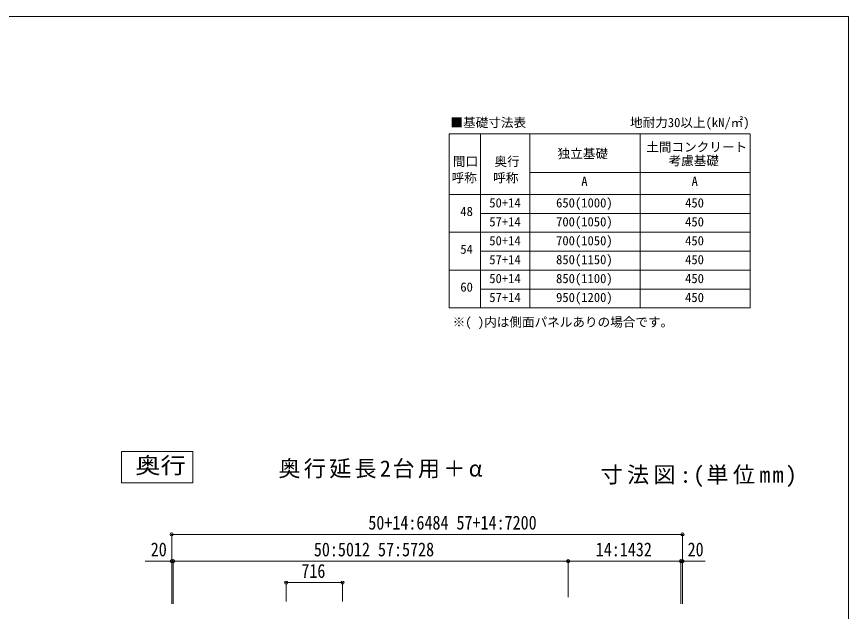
# Model space of a CAD drawing. Units: millimetres at full size, sheet at 1:40; some dimension numbers follow another scale. Extents: x -11181 to 11305, y -7804 to 7716.
# Drawn here: x 181 to 10739, y 171 to 7716 of the extents above; entities that cross this region are included whole.
import ezdxf
from ezdxf.enums import TextEntityAlignment as Align

# ---------------------------------------------------------------- set-up
doc = ezdxf.new("R2010")
doc.units = ezdxf.units.MM
doc.header["$LTSCALE"] = 40
doc.header["$PDMODE"] = 32
doc.header["$PDSIZE"] = 40
for name, color, linetype, lineweight in [('0-4_TABLE1', 7, 'Continuous', 9), ('0-6_OTH_LINE', 7, 'Continuous', 9), ('0-A_寸法', 6, 'Continuous', 9), ('F-0_240', 7, 'Continuous', 9)]:
    doc.layers.add(name, color=color, linetype=linetype, lineweight=lineweight)
doc.styles.add('ＭＳ ゴシック', font='')
doc.styles.get('ＭＳ ゴシック').set_extended_font_data('MS Gothic')

msp = doc.modelspace()

# ---------------------------------------------------------------- linework, layer by layer
at = {"layer": '0-4_TABLE1', "lineweight": 18}
for p, q in [((5672.99, 6229.3), (5672.99, 4019.94)), ((5672.99, 6229.3), (9494.96, 6229.3)), ((6694.96, 6229.3), (6694.96, 4019.94)), ((6694.96, 5740.27), (9494.96, 5740.27)), ((5672.99, 5459.94), (9494.96, 5459.94)), ((6068.27, 5219.94), (9494.96, 5219.94)), ((5672.99, 4979.94), (9494.96, 4979.94)), ((6068.27, 4739.94), (9494.96, 4739.94)), ((5672.99, 4499.94), (9494.96, 4499.94)), ((6068.27, 4259.94), (9494.96, 4259.94)), ((8094.96, 4259.94), (9494.96, 4259.94)), ((5672.99, 4019.94), (9494.96, 4019.94))]:
    msp.add_line(p, q, dxfattribs=at)
at = {"layer": '0-4_TABLE1'}
for p, q in [((6068.27, 6229.3), (6068.27, 4019.94)), ((6694.96, 6229.3), (6694.96, 4019.94)), ((8094.96, 6229.3), (8094.96, 4019.94)), ((9494.96, 6229.3), (9494.96, 4019.94))]:
    msp.add_line(p, q, dxfattribs=at)
at = {"layer": '0-4_TABLE1', "color": 6}
for p, q in [((2150.22, 807.97), (1813.4, 807.97)), ((2150.22, 807.97), (2150.22, 267.15)), ((2170.22, 807.97), (2150.22, 807.97)), ((2170.22, 807.97), (2170.22, 267.15)), ((2170.22, 807.97), (2170.22, 267.15)), ((2170.22, 807.97), (7182.21, 807.97)), ((7182.21, 807.97), (7182.21, 352.4)), ((7182.21, 807.97), (8614.21, 807.97)), ((8614.21, 807.97), (8614.21, 267.15)), ((8922.66, 807.97), (8614.21, 807.97)), ((8634.21, 807.97), (8634.21, 267.15)), ((8634.21, 807.97), (8634.21, 267.15))]:
    msp.add_line(p, q, dxfattribs=at)
for p in [(2150.22, 807.97), (2170.22, 807.97), (7182.21, 807.97), (8614.21, 807.97), (8634.21, 807.97)]:
    msp.add_point(p, dxfattribs=at)
at = {"layer": '0-6_OTH_LINE', "color": 3}
msp.add_lwpolyline([(1514.58, 2199.68), (2416.45, 2199.68), (2416.45, 1800.34), (1514.58, 1800.34)], close=True, dxfattribs=at)
at = {"layer": '0-A_寸法'}
for p, q in [((2150.22, 1147.56), (2150.22, 299.69)), ((3602.21, 534.97), (4318.21, 534.97)), ((3602.21, 534.97), (3602.21, 296.22)), ((4318.21, 534.97), (4318.21, 296.22))]:
    msp.add_line(p, q, dxfattribs=at)
msp.add_lwpolyline([(2150.22, 1147.56), (8634.21, 1147.56), (8634.21, 299.69)], dxfattribs=at)
for p in [(2150.22, 1147.56), (8634.21, 1147.56), (3602.21, 534.97), (4318.21, 534.97)]:
    msp.add_point(p, dxfattribs=at)
at = {"layer": 'F-0_240', "color": 5}
for p, q in [((-11180.61, 7716.46), (10739.39, 7716.46)), ((10739.39, 7716.46), (10739.39, -7803.54))]:
    msp.add_line(p, q, dxfattribs=at)

# ---------------------------------------------------------------- texts
at = {"layer": '0-4_TABLE1', "style": 'ＭＳ ゴシック'}
for s, p in [('■基礎寸法表', (5688.34, 6279.46)), ('地耐力30以上(kN/㎡)', (7967.3, 6279.46)), ('土間コンクリート', (8174.13, 5968.75)), ('独立基礎', (7048.5, 5885.18)), ('間口', (5719.49, 5785.4)), ('奥行', (6247.68, 5785.4)), ('考慮基礎', (8456.61, 5795.27)), ('呼称', (5702.67, 5577.7)), ('呼称', (6230.86, 5577.7)), ('A', (7349.28, 5533.54)), ('A', (8749.28, 5533.54)), ('50+14', (6181.14, 5259.94)), ('650(1000)', (7029.24, 5259.94)), ('450', (8666.88, 5259.94)), ('48', (5813.64, 5151.76)), ('700(1050)', (7029.24, 5019.94)), ('57+14', (6181.14, 5019.94)), ('450', (8666.88, 5019.94)), ('50+14', (6181.14, 4779.94)), ('700(1050)', (7029.24, 4779.94)), ('450', (8666.88, 4779.94)), ('54', (5813.64, 4671.76)), ('57+14', (6181.14, 4539.94)), ('850(1150)', (7029.24, 4539.94)), ('450', (8666.88, 4539.94)), ('50+14', (6181.14, 4299.94)), ('850(1100)', (7029.24, 4299.94)), ('450', (8666.88, 4299.94)), ('60', (5813.64, 4191.76)), ('950(1200)', (7029.24, 4059.94)), ('57+14', (6181.14, 4059.94)), ('450', (8666.88, 4059.94)), ('※( )内は側面パネルありの場合です。', (5716.44, 3747.6))]:
    msp.add_text(s, height=117.3, dxfattribs=at).set_placement(p, align=Align.BOTTOM_LEFT)
at = {"layer": '0-4_TABLE1', "style": 'ＭＳ ゴシック', "width": 0.85}
for s, p in [('20', (1883.9, 815.97)), ('50:5012 57:5728', (3954.15, 815.97)), ('14:1432', (7532.98, 815.97)), ('20', (8698.63, 815.97))]:
    msp.add_text(s, height=176, dxfattribs=at).set_placement(p, align=Align.BOTTOM_LEFT)
at = {"layer": '0-6_OTH_LINE', "color": 2, "style": 'ＭＳ ゴシック', "width": 1.15}
msp.add_text('奥行', height=205.3, dxfattribs=at).set_placement((1686.18, 1857.42), align=Align.BOTTOM_LEFT)
at = {"layer": '0-6_OTH_LINE', "color": 2, "char_height": 205.3, "attachment_point": 7, "style": 'ＭＳ ゴシック'}
for s, insert in [('\\T1.15;奥行延長2台用＋α', (3504.56, 1857.42)), ('\\T1.2;寸法図:(単位mm)', (7594.18, 1747.87))]:
    msp.add_mtext(s, dxfattribs=dict(at, insert=insert))
at = {"layer": '0-A_寸法', "color": 7, "style": 'ＭＳ ゴシック', "width": 0.85}
for s, p in [('50+14:6484 57+14:7200', (4645.51, 1155.56)), ('716', (3795.21, 542.97))]:
    msp.add_text(s, height=176, dxfattribs=at).set_placement(p, align=Align.BOTTOM_LEFT)

doc.saveas('drawing.dxf')
